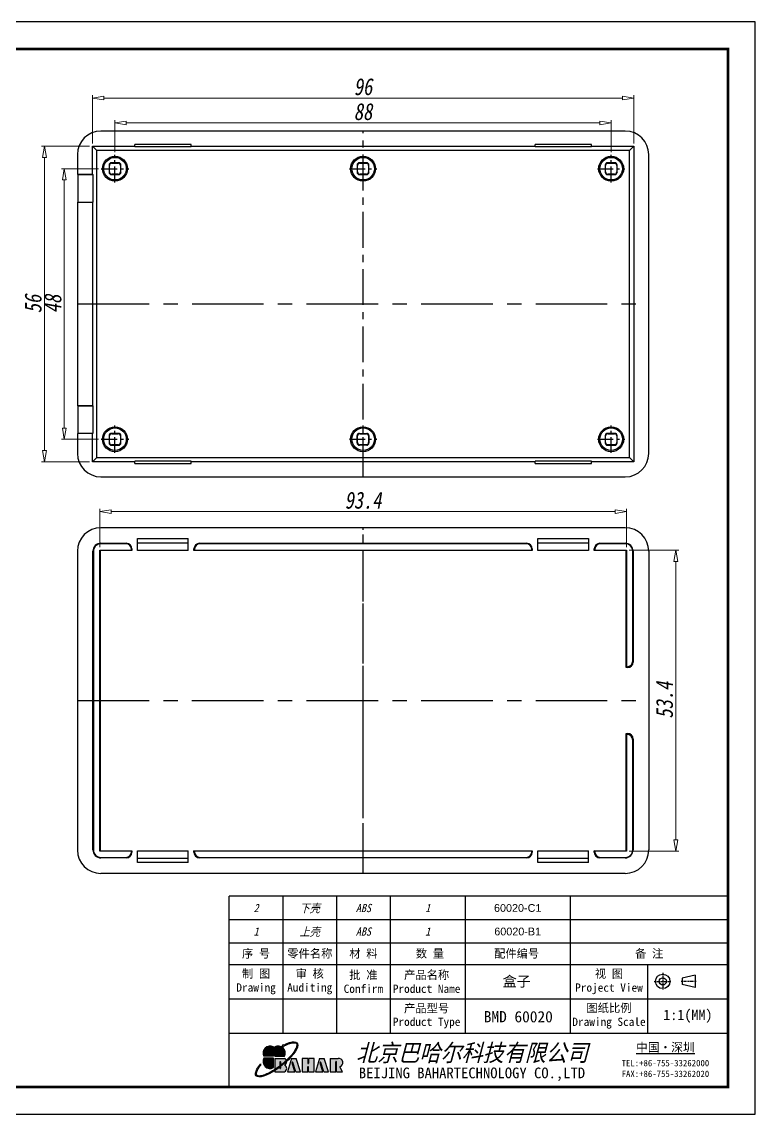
# Model space of a CAD drawing. Header units: millimetres. Extents: x -36 to 243, y 1043 to 1237.
# Drawn here: x 112.8 to 242.9, y 1043.4 to 1237.2 of the extents above; entities that cross this region are included whole.
import ezdxf
from ezdxf.enums import TextEntityAlignment as Align

# ---------------------------------------------------------------- set-up
doc = ezdxf.new("R2010")
doc.units = ezdxf.units.MM
doc.linetypes.add('CENTER', pattern=[50.8, 31.75, -6.35, 6.35, -6.35])
doc.layers.add('dim', color=82, linetype='Continuous', lineweight=9)
doc.layers.add('from', color=7, linetype='Continuous')
doc.styles.add('FFS', font='SIMFANG.TTF', dxfattribs={"width": 0.9, "oblique": 15})
doc.styles.add('wuwei', font='SimSun.ttf', dxfattribs={"width": 0.8, "oblique": 10})
doc.styles.add('宋体', font='SimSun.ttf')
doc.styles.add('样式 1', font='SIMKAI.TTF')
doc.dimstyles.new('wuwei', dxfattribs={"dimtxt": 2.5, "dimasz": 1.5, "dimexe": 0.3, "dimexo": 0.3, "dimgap": 0.5, "dimtad": 1, "dimdsep": 46, "dimtxsty": 'wuwei', "dimblk": 'CLOSEDBLANK', "dimcen": 0, "dimclrd": 42, "dimclre": 40, "dimclrt": 74, "dimazin": 2, "dimtfac": 1, "dimtofl": 0, "dimtmove": 0, "dimatfit": 3, "dimfxl": 0, "dimlwd": 5, "dimlwe": 5, "dimarcsym": 0})

# ---------------------------------------------------------------- blocks, each defined once
blk = doc.blocks.new('_ClosedBlank')
at = {"color": 0, "linetype": 'ByBlock', "lineweight": -2}
for p, q in [((-1, 0.167), (0, 0)), ((-1, 0.167), (-1, -0.167)), ((0, 0), (-1, -0.167))]:
    blk.add_line(p, q, dxfattribs=at)
blk = doc.blocks.new('*D123')
at = {"layer": 'Defpoints', "color": 0}
for p in [(220.04, 1150.33), (126.65, 1143.5), (220.04, 1143.5)]:
    blk.add_point(p, dxfattribs=at)
at = {"layer": 'dim', "color": 40, "lineweight": 5}
for p, q in [((126.65, 1144), (126.65, 1150.83)), ((220.04, 1144), (220.04, 1150.83))]:
    blk.add_line(p, q, dxfattribs=at)
at = {"layer": 'dim', "color": 42, "lineweight": 5}
blk.add_line((128.65, 1150.33), (218.04, 1150.33), dxfattribs=at)
at = {"layer": 'dim', "color": 42, "lineweight": 5, "xscale": 2, "yscale": 2, "zscale": 2, "rotation": 180}
blk.add_blockref('_ClosedBlank', (126.65, 1150.33), dxfattribs=at)
at = {"layer": 'dim', "color": 42, "lineweight": 5, "xscale": 2, "yscale": 2, "zscale": 2}
blk.add_blockref('_ClosedBlank', (220.04, 1150.33), dxfattribs=at)
at = {"layer": 'dim', "color": 74, "insert": (173.34, 1152.33), "char_height": 3, "attachment_point": 5, "style": 'wuwei'}
blk.add_mtext('93.4', dxfattribs=at)
blk = doc.blocks.new('*D124')
at = {"layer": 'Defpoints', "color": 0}
for p in [(220.04, 1143.5), (220.04, 1090.11), (228.82, 1090.11)]:
    blk.add_point(p, dxfattribs=at)
at = {"layer": 'dim', "color": 40, "lineweight": 5}
for p, q in [((220.54, 1143.5), (229.32, 1143.5)), ((220.54, 1090.11), (229.32, 1090.11))]:
    blk.add_line(p, q, dxfattribs=at)
at = {"layer": 'dim', "color": 42, "lineweight": 5}
blk.add_line((228.82, 1141.5), (228.82, 1092.11), dxfattribs=at)
at = {"layer": 'dim', "color": 42, "lineweight": 5, "xscale": 2, "yscale": 2, "zscale": 2}
for p, rotation in [((228.82, 1143.5), 90), ((228.82, 1090.11), 270)]:
    blk.add_blockref('_ClosedBlank', p, dxfattribs=dict(at, rotation=rotation))
at = {"layer": 'dim', "color": 74, "insert": (226.82, 1116.88), "char_height": 3, "attachment_point": 5, "rotation": 90, "style": 'wuwei'}
blk.add_mtext('53.4', dxfattribs=at)
blk = doc.blocks.new('*D70')
at = {"layer": 'Defpoints', "color": 0}
for p in [(221.34, 1223.69), (125.35, 1215.16), (221.34, 1215.16)]:
    blk.add_point(p, dxfattribs=at)
at = {"layer": 'dim', "color": 40, "lineweight": 5}
for p, q in [((125.35, 1215.66), (125.35, 1224.19)), ((221.34, 1215.66), (221.34, 1224.19))]:
    blk.add_line(p, q, dxfattribs=at)
at = {"layer": 'dim', "color": 42, "lineweight": 5}
blk.add_line((127.35, 1223.69), (219.34, 1223.69), dxfattribs=at)
at = {"layer": 'dim', "color": 42, "lineweight": 5, "xscale": 2, "yscale": 2, "zscale": 2, "rotation": 180}
blk.add_blockref('_ClosedBlank', (125.35, 1223.69), dxfattribs=at)
at = {"layer": 'dim', "color": 42, "lineweight": 5, "xscale": 2, "yscale": 2, "zscale": 2}
blk.add_blockref('_ClosedBlank', (221.34, 1223.69), dxfattribs=at)
at = {"layer": 'dim', "color": 74, "insert": (173.34, 1225.69), "char_height": 3, "attachment_point": 5, "style": 'wuwei'}
blk.add_mtext('96', dxfattribs=at)
blk = doc.blocks.new('*D71')
at = {"layer": 'Defpoints', "color": 0}
for p in [(116.84, 1215.16), (125.35, 1215.16), (125.35, 1159.17)]:
    blk.add_point(p, dxfattribs=at)
at = {"layer": 'dim', "color": 40, "lineweight": 5}
for p, q in [((124.85, 1215.16), (116.34, 1215.16)), ((124.85, 1159.17), (116.34, 1159.17))]:
    blk.add_line(p, q, dxfattribs=at)
at = {"layer": 'dim', "color": 42, "lineweight": 5}
blk.add_line((116.84, 1161.17), (116.84, 1213.16), dxfattribs=at)
at = {"layer": 'dim', "color": 42, "lineweight": 5, "xscale": 2, "yscale": 2, "zscale": 2}
for p, rotation in [((116.84, 1215.16), 90), ((116.84, 1159.17), 270)]:
    blk.add_blockref('_ClosedBlank', p, dxfattribs=dict(at, rotation=rotation))
at = {"layer": 'dim', "color": 74, "insert": (114.84, 1187.16), "char_height": 3, "attachment_point": 5, "rotation": 90, "style": 'wuwei'}
blk.add_mtext('56', dxfattribs=at)
blk = doc.blocks.new('*D72')
at = {"layer": 'Defpoints', "color": 0}
for p in [(217.34, 1219.27), (129.34, 1213.59), (217.34, 1213.59)]:
    blk.add_point(p, dxfattribs=at)
at = {"layer": 'dim', "color": 40, "lineweight": 5}
for p, q in [((129.34, 1214.09), (129.34, 1219.77)), ((217.34, 1214.09), (217.34, 1219.77))]:
    blk.add_line(p, q, dxfattribs=at)
at = {"layer": 'dim', "color": 42, "lineweight": 5}
blk.add_line((131.34, 1219.27), (215.34, 1219.27), dxfattribs=at)
at = {"layer": 'dim', "color": 42, "lineweight": 5, "xscale": 2, "yscale": 2, "zscale": 2, "rotation": 180}
blk.add_blockref('_ClosedBlank', (129.34, 1219.27), dxfattribs=at)
at = {"layer": 'dim', "color": 42, "lineweight": 5, "xscale": 2, "yscale": 2, "zscale": 2}
blk.add_blockref('_ClosedBlank', (217.34, 1219.27), dxfattribs=at)
at = {"layer": 'dim', "color": 74, "insert": (173.34, 1221.27), "char_height": 3, "attachment_point": 5, "style": 'wuwei'}
blk.add_mtext('88', dxfattribs=at)
blk = doc.blocks.new('*D73')
at = {"layer": 'Defpoints', "color": 0}
for p in [(120.36, 1211.16), (126.91, 1211.16), (126.91, 1163.16)]:
    blk.add_point(p, dxfattribs=at)
at = {"layer": 'dim', "color": 40, "lineweight": 5}
for p, q in [((126.41, 1211.16), (119.86, 1211.16)), ((126.41, 1163.16), (119.86, 1163.16))]:
    blk.add_line(p, q, dxfattribs=at)
at = {"layer": 'dim', "color": 42, "lineweight": 5}
blk.add_line((120.36, 1165.16), (120.36, 1209.16), dxfattribs=at)
at = {"layer": 'dim', "color": 42, "lineweight": 5, "xscale": 2, "yscale": 2, "zscale": 2}
for p, rotation in [((120.36, 1211.16), 90), ((120.36, 1163.16), 270)]:
    blk.add_blockref('_ClosedBlank', p, dxfattribs=dict(at, rotation=rotation))
at = {"layer": 'dim', "color": 74, "insert": (118.36, 1187.16), "char_height": 3, "attachment_point": 5, "rotation": 90, "style": 'wuwei'}
blk.add_mtext('48', dxfattribs=at)
blk = doc.blocks.new('*u51')
at = {"color": 7, "linetype": 'Continuous'}
for p, q in [((46.51, 30.66), (-46.51, 30.66)), ((-48, 23), (-48, 28)), ((-48, 28), (-47.24, 27.24)), ((-48, 28), (-40.5, 28)), ((-47.24, -27.24), (-47.24, 27.24)), ((47.24, 27.24), (-47.24, 27.24)), ((-40.5, 27.89), (-40.5, 28.3)), ((-30.5, 28.3), (-40.5, 28.3)), ((-30.5, 27.89), (-40.5, 27.89)), ((-30.5, 27.89), (-30.5, 28.3)), ((-30.5, 28), (30.5, 28)), ((30.5, 27.89), (30.5, 28.3)), ((40.5, 28.3), (30.5, 28.3)), ((40.5, 27.89), (30.5, 27.89)), ((40.5, 27.89), (40.5, 28.3)), ((40.5, 28), (48, 28)), ((48, 28), (47.24, 27.24)), ((47.24, -27.24), (47.24, 27.24)), ((48, 28), (48, -28)), ((-50.66, 26.51), (-50.66, 23)), ((50.66, -26.51), (50.66, 26.51)), ((-45.05, 24.65), (-45.05, 23.35)), ((-44.98, 24.58), (-45.05, 24.65)), ((-44.98, 23.42), (-45.05, 23.35)), ((-44.98, 23.42), (-44.98, 24.58)), ((-44.58, 24.98), (-44.65, 25.05)), ((-43.35, 25.05), (-44.65, 25.05)), ((-44.58, 24.98), (-43.42, 24.98)), ((-43.42, 24.98), (-43.35, 25.05)), ((-43.02, 24.58), (-42.95, 24.65)), ((-43.02, 24.58), (-43.02, 23.42)), ((-43.02, 23.42), (-42.95, 23.35)), ((-42.95, 23.35), (-42.95, 24.65)), ((-1.05, 24.65), (-1.05, 23.35)), ((-0.98, 24.58), (-1.05, 24.65)), ((-0.98, 23.42), (-1.05, 23.35)), ((-0.98, 23.42), (-0.98, 24.58)), ((-0.58, 24.98), (-0.65, 25.05)), ((0.65, 25.05), (-0.65, 25.05)), ((-0.58, 24.98), (0.58, 24.98)), ((0.58, 24.98), (0.65, 25.05)), ((0.98, 24.58), (1.05, 24.65)), ((0.98, 24.58), (0.98, 23.42)), ((0.98, 23.42), (1.05, 23.35)), ((1.05, 23.35), (1.05, 24.65)), ((42.95, 24.65), (42.95, 23.35)), ((43.02, 24.58), (42.95, 24.65)), ((43.02, 23.42), (42.95, 23.35)), ((43.02, 23.42), (43.02, 24.58)), ((44.65, 25.05), (43.35, 25.05)), ((43.42, 24.98), (43.35, 25.05)), ((43.42, 24.98), (44.58, 24.98)), ((44.58, 24.98), (44.65, 25.05)), ((44.98, 24.58), (45.05, 24.65)), ((44.98, 24.58), (44.98, 23.42)), ((44.98, 23.42), (45.05, 23.35)), ((45.05, 23.35), (45.05, 24.65)), ((-50.66, 23), (-50.56, 22.95)), ((-50.66, 23), (-48, 23)), ((-50.56, 22.95), (-50.56, 18.05)), ((-50.56, 22.95), (-47.93, 22.95)), ((-48, 23), (-47.93, 22.95)), ((-47.93, 22.95), (-47.93, 18.05)), ((-44.58, 23.02), (-44.65, 22.95)), ((-44.65, 22.95), (-43.35, 22.95)), ((-43.42, 23.02), (-44.58, 23.02)), ((-43.42, 23.02), (-43.35, 22.95)), ((-0.58, 23.02), (-0.65, 22.95)), ((-0.65, 22.95), (0.65, 22.95)), ((0.58, 23.02), (-0.58, 23.02)), ((0.58, 23.02), (0.65, 22.95)), ((43.42, 23.02), (43.35, 22.95)), ((43.35, 22.95), (44.65, 22.95)), ((44.58, 23.02), (43.42, 23.02)), ((44.58, 23.02), (44.65, 22.95)), ((-50.66, 18), (-50.56, 18.05)), ((-50.66, 18), (-50.66, -18)), ((-48, 18), (-50.66, 18)), ((-50.56, 18.05), (-47.93, 18.05)), ((-48, 18), (-47.93, 18.05)), ((-48, 18), (-48, -18)), ((-50.66, -18), (-50.56, -18.05)), ((-50.66, -18), (-48, -18)), ((-50.56, -18.05), (-50.56, -22.95)), ((-50.56, -18.05), (-47.93, -18.05)), ((-48, -18), (-47.93, -18.05)), ((-47.93, -18.05), (-47.93, -22.95)), ((-50.66, -23), (-50.56, -22.95)), ((-50.66, -23), (-50.66, -26.51)), ((-48, -23), (-50.66, -23)), ((-47.93, -22.95), (-50.56, -22.95)), ((-48, -23), (-47.93, -22.95)), ((-48, -28), (-48, -23)), ((-44.58, -23.02), (-44.65, -22.95)), ((-43.35, -22.95), (-44.65, -22.95)), ((-44.58, -23.02), (-43.42, -23.02)), ((-43.42, -23.02), (-43.35, -22.95)), ((-0.65, -22.95), (0.65, -22.95)), ((-0.58, -23.02), (-0.65, -22.95)), ((-0.58, -23.02), (0.58, -23.02)), ((0.58, -23.02), (0.65, -22.95)), ((44.65, -22.95), (43.35, -22.95)), ((43.42, -23.02), (43.35, -22.95)), ((43.42, -23.02), (44.58, -23.02)), ((44.58, -23.02), (44.65, -22.95)), ((-44.98, -23.42), (-45.05, -23.35)), ((-45.05, -23.35), (-45.05, -24.65)), ((-44.98, -24.58), (-45.05, -24.65)), ((-44.98, -24.58), (-44.98, -23.42)), ((-44.58, -24.98), (-44.65, -25.05)), ((-44.65, -25.05), (-43.35, -25.05)), ((-43.42, -24.98), (-44.58, -24.98)), ((-43.42, -24.98), (-43.35, -25.05)), ((-43.02, -23.42), (-42.95, -23.35)), ((-43.02, -23.42), (-43.02, -24.58)), ((-43.02, -24.58), (-42.95, -24.65)), ((-42.95, -24.65), (-42.95, -23.35)), ((-0.98, -23.42), (-1.05, -23.35)), ((-1.05, -24.65), (-1.05, -23.35)), ((-0.98, -24.58), (-1.05, -24.65)), ((-0.98, -24.58), (-0.98, -23.42)), ((-0.58, -24.98), (-0.65, -25.05)), ((0.65, -25.05), (-0.65, -25.05)), ((0.58, -24.98), (-0.58, -24.98)), ((0.58, -24.98), (0.65, -25.05)), ((0.98, -23.42), (1.05, -23.35)), ((0.98, -23.42), (0.98, -24.58)), ((0.98, -24.58), (1.05, -24.65)), ((1.05, -23.35), (1.05, -24.65)), ((43.02, -23.42), (42.95, -23.35)), ((42.95, -23.35), (42.95, -24.65)), ((43.02, -24.58), (42.95, -24.65)), ((43.02, -24.58), (43.02, -23.42)), ((43.42, -24.98), (43.35, -25.05)), ((43.35, -25.05), (44.65, -25.05)), ((44.58, -24.98), (43.42, -24.98)), ((44.58, -24.98), (44.65, -25.05)), ((44.98, -23.42), (45.05, -23.35)), ((44.98, -23.42), (44.98, -24.58)), ((44.98, -24.58), (45.05, -24.65)), ((45.05, -24.65), (45.05, -23.35)), ((-48, -28), (-47.24, -27.24)), ((-40.5, -28), (-48, -28)), ((-47.24, -27.24), (47.24, -27.24)), ((-40.5, -28.3), (-40.5, -27.89)), ((-30.5, -27.89), (-40.5, -27.89)), ((-40.5, -28.3), (-30.5, -28.3)), ((-30.5, -28.3), (-30.5, -27.89)), ((30.5, -28), (-30.5, -28)), ((40.5, -27.89), (30.5, -27.89)), ((30.5, -28.3), (30.5, -27.89)), ((30.5, -28.3), (40.5, -28.3)), ((40.5, -28.3), (40.5, -27.89)), ((48, -28), (40.5, -28)), ((48, -28), (47.24, -27.24)), ((-46.51, -30.66), (46.51, -30.66))]:
    blk.add_line(p, q, dxfattribs=at)
at = {"color": 1, "linetype": 'CENTER', "ltscale": 0.2}
blk.add_line((0, -30.66), (0, 30.66), dxfattribs=at)
at = {"color": 1, "linetype": 'CENTER', "ltscale": 0.088385}
for p, q in [((-44, 21.57), (-44, 26.43)), ((0, 21.57), (0, 26.43)), ((44, 21.57), (44, 26.43)), ((-46.43, 24), (-41.57, 24)), ((-2.43, 24), (2.43, 24)), ((41.57, 24), (46.43, 24)), ((-44, -26.43), (-44, -21.57)), ((0, -26.43), (0, -21.57)), ((44, -26.43), (44, -21.57)), ((-46.43, -24), (-41.57, -24)), ((-2.43, -24), (2.43, -24)), ((41.57, -24), (46.43, -24))]:
    blk.add_line(p, q, dxfattribs=at)
at = {"color": 1, "linetype": 'CENTER', "ltscale": 0.4}
blk.add_line((-50.66, 0), (50.66, 0), dxfattribs=at)
at = {"color": 7, "linetype": 'Continuous'}
for centre, radius in [((-44, 24), 2.21), ((-44, 24), 2), ((0, 24), 2.21), ((0, 24), 2), ((44, 24), 2.21), ((44, 24), 2), ((-44, -24), 2.21), ((-44, -24), 2), ((0, -24), 2.21), ((0, -24), 2), ((44, -24), 2.21), ((44, -24), 2)]:
    blk.add_circle(centre, radius, dxfattribs=at)
for centre, major_axis, ratio, start_param, end_param in [((-46.5, 26.5), (-2.95, 2.95), 0.997265, -0.784029, 0.784029), ((46.5, 26.5), (2.95, 2.95), 0.997265, -0.784029, 0.784029), ((-44.65, 24.65), (0.283, -0.283), 0.999695, 2.356347, 3.926839), ((-44.65, 23.35), (0.283, 0.283), 0.999695, -3.926839, -2.356347), ((-44.58, 24.58), (0.283, -0.283), 0.999695, 2.356347, 3.926839), ((-44.58, 23.42), (0.283, 0.283), 0.999695, 2.356347, 3.926839), ((-43.42, 24.58), (-0.283, -0.283), 0.999695, 2.356347, 3.926839), ((-43.42, 23.42), (-0.283, 0.283), 0.999695, 2.356347, 3.926839), ((-43.35, 24.65), (0.283, 0.283), 0.999695, -0.785246, 0.785246), ((-43.35, 23.35), (0.283, -0.283), 0.999695, -0.785246, 0.785246), ((-0.65, 24.65), (0.283, -0.283), 0.999695, 2.356347, 3.926839), ((-0.65, 23.35), (0.283, 0.283), 0.999695, -3.926839, -2.356347), ((-0.58, 24.58), (0.283, -0.283), 0.999695, 2.356347, 3.926839), ((-0.58, 23.42), (0.283, 0.283), 0.999695, 2.356347, 3.926839), ((0.58, 24.58), (-0.283, -0.283), 0.999695, 2.356347, 3.926839), ((0.58, 23.42), (-0.283, 0.283), 0.999695, 2.356347, 3.926839), ((0.65, 24.65), (0.283, 0.283), 0.999695, -0.785246, 0.785246), ((0.65, 23.35), (0.283, -0.283), 0.999695, -0.785246, 0.785246), ((43.35, 24.65), (0.283, -0.283), 0.999695, 2.356347, 3.926839), ((43.35, 23.35), (0.283, 0.283), 0.999695, -3.926839, -2.356347), ((43.42, 24.58), (0.283, -0.283), 0.999695, 2.356347, 3.926839), ((43.42, 23.42), (0.283, 0.283), 0.999695, 2.356347, 3.926839), ((44.58, 24.58), (-0.283, -0.283), 0.999695, 2.356347, 3.926839), ((44.58, 23.42), (-0.283, 0.283), 0.999695, 2.356347, 3.926839), ((44.65, 24.65), (0.283, 0.283), 0.999695, -0.785246, 0.785246), ((44.65, 23.35), (0.283, -0.283), 0.999695, -0.785246, 0.785246), ((-44.65, -23.35), (-0.283, 0.283), 0.999695, -0.785246, 0.785246), ((-44.58, -23.42), (0.283, -0.283), 0.999695, 2.356347, 3.926839), ((-43.42, -23.42), (-0.283, -0.283), 0.999695, 2.356347, 3.926839), ((-43.35, -23.35), (0.283, 0.283), 0.999695, -0.785246, 0.785246), ((-0.65, -23.35), (-0.283, 0.283), 0.999695, -0.785246, 0.785246), ((-0.58, -23.42), (0.283, -0.283), 0.999695, 2.356347, 3.926839), ((0.58, -23.42), (-0.283, -0.283), 0.999695, 2.356347, 3.926839), ((0.65, -23.35), (0.283, 0.283), 0.999695, -0.785246, 0.785246), ((43.35, -23.35), (-0.283, 0.283), 0.999695, -0.785246, 0.785246), ((43.42, -23.42), (0.283, -0.283), 0.999695, 2.356347, 3.926839), ((44.58, -23.42), (-0.283, -0.283), 0.999695, 2.356347, 3.926839), ((44.65, -23.35), (0.283, 0.283), 0.999695, -0.785246, 0.785246), ((-44.65, -24.65), (0.283, 0.283), 0.999695, -3.926839, -2.356347), ((-44.58, -24.58), (0.283, 0.283), 0.999695, 2.356347, 3.926839), ((-43.42, -24.58), (-0.283, 0.283), 0.999695, 2.356347, 3.926839), ((-43.35, -24.65), (-0.283, 0.283), 0.999695, -3.926839, -2.356347), ((-0.65, -24.65), (0.283, 0.283), 0.999695, -3.926839, -2.356347), ((-0.58, -24.58), (0.283, 0.283), 0.999695, 2.356347, 3.926839), ((0.58, -24.58), (-0.283, 0.283), 0.999695, 2.356347, 3.926839), ((0.65, -24.65), (-0.283, 0.283), 0.999695, -3.926839, -2.356347), ((43.35, -24.65), (0.283, 0.283), 0.999695, -3.926839, -2.356347), ((43.42, -24.58), (0.283, 0.283), 0.999695, 2.356347, 3.926839), ((44.58, -24.58), (-0.283, 0.283), 0.999695, 2.356347, 3.926839), ((44.65, -24.65), (-0.283, 0.283), 0.999695, -3.926839, -2.356347), ((-46.5, -26.5), (-2.95, -2.95), 0.997265, -0.784029, 0.784029), ((46.5, -26.5), (2.95, -2.95), 0.997265, -0.784029, 0.784029)]:
    blk.add_ellipse(centre, major_axis=major_axis, ratio=ratio, start_param=start_param, end_param=end_param, dxfattribs=at)

msp = doc.modelspace()

# ---------------------------------------------------------------- hatches: boundary and pattern name
at = {"layer": 'from'}
h = msp.add_hatch(color=5, dxfattribs=at)
edge = h.paths.add_edge_path()
edge.add_arc((159.162, 1055.544), 0.179, 53.71062, 361.77764)
edge.add_spline(control_points=[(159.342, 1055.55), (159.436, 1055.599), (159.529, 1055.644), (159.985, 1055.858), (160.321, 1055.981), (160.811, 1056.1), (160.991, 1056.121), (161.242, 1056.112), (161.33, 1056.094), (161.457, 1056.041), (161.5, 1056.008), (161.533, 1055.968), (161.563, 1055.93), (161.585, 1055.883), (161.609, 1055.76), (161.611, 1055.683), (161.584, 1055.501), (161.556, 1055.397), (161.423, 1055.044), (161.268, 1054.762), (160.842, 1054.149), (160.571, 1053.819), (160.101, 1053.318), (159.935, 1053.15), (159.76, 1052.983)], knot_values=[5.2944931, 5.2944931, 5.2944931, 5.2944931, 5.376277, 5.376277, 5.7027746, 5.7027746, 5.9392475, 5.9392475, 6.1160577, 6.1160577, 6.2831853, 6.2831853, 6.2831853, 6.442424, 6.442424, 6.6016628, 6.6016628, 6.7609015, 6.7609015, 7.0883681, 7.0883681, 7.4158348, 7.4158348, 7.5786031, 7.5786031, 7.5786031, 7.5786031], degree=3, periodic=0)
edge.add_ellipse((158.58, 1052.722), major_axis=(1.229, 0.053), ratio=0.6717797, start_angle=362.49244, end_angle=374.72333, ccw=False)
edge.add_ellipse((158.018, 1053.154), major_axis=(3.637, 2.912), ratio=0.3075492, start_angle=-75.30393, end_angle=56.66872)
edge = h.paths.add_edge_path()
edge.add_ellipse((158.018, 1053.154), major_axis=(3.637, 2.912), ratio=0.3075492, start_angle=-233.44549, end_angle=-108.8635)
edge.add_line((157.689, 1051.154), (157.689, 1051.342))
edge.add_spline(control_points=[(157.689, 1051.342), (157.319, 1051.1), (156.953, 1050.887), (156.161, 1050.491), (155.75, 1050.333), (155.219, 1050.209), (155.049, 1050.189), (154.801, 1050.195), (154.711, 1050.213), (154.587, 1050.264), (154.547, 1050.293), (154.484, 1050.361), (154.462, 1050.401), (154.432, 1050.507), (154.426, 1050.573), (154.437, 1050.73), (154.456, 1050.822), (154.553, 1051.133), (154.676, 1051.384), (154.966, 1051.838), (155.101, 1052.027), (155.255, 1052.221)], knot_values=[8.1602279, 8.1602279, 8.1602279, 8.1602279, 8.46118, 8.46118, 8.851592, 8.851592, 9.0751916, 9.0751916, 9.2552808, 9.2552808, 9.4047948, 9.4047948, 9.5543089, 9.5543089, 9.703823, 9.703823, 9.853337, 9.853337, 10.159988, 10.159988, 10.3575695, 10.3575695, 10.3575695, 10.3575695], degree=3, periodic=0)
edge.add_line((155.255, 1052.221), (155.132, 1052.319))
edge = h.paths.add_edge_path()
edge.add_spline(control_points=[(158.602, 1051.991), (158.41, 1051.843), (158.215, 1051.7), (157.91, 1051.488), (157.8, 1051.413), (157.689, 1051.342)], knot_values=[7.9128983, 7.9128983, 7.9128983, 7.9128983, 8.070768, 8.070768, 8.1602279, 8.1602279, 8.1602279, 8.1602279], degree=3, periodic=0)
edge.add_line((157.689, 1051.342), (157.689, 1051.154))
edge.add_ellipse((158.018, 1053.154), major_axis=(3.637, 2.912), ratio=0.3075492, start_angle=-108.8635, end_angle=-94.86485)
edge.add_line((158.602, 1051.793), (158.602, 1051.991))
edge = h.paths.add_edge_path()
edge.add_spline(control_points=[(159.76, 1052.983), (159.584, 1052.815), (159.398, 1052.647), (159.05, 1052.348), (158.888, 1052.215), (158.724, 1052.086)], knot_values=[7.5786031, 7.5786031, 7.5786031, 7.5786031, 7.7433014, 7.7433014, 7.8791585, 7.8791585, 7.8791585, 7.8791585], degree=3, periodic=0)
edge.add_line((158.724, 1052.086), (158.724, 1051.887))
edge.add_ellipse((158.018, 1053.154), major_axis=(3.637, 2.912), ratio=0.3075492, start_angle=-92.96123, end_angle=-75.30393)
edge.add_ellipse((158.58, 1052.722), major_axis=(1.229, 0.053), ratio=0.6717797, start_angle=362.49244, end_angle=374.72333)
edge = h.paths.add_edge_path()
edge.add_ellipse((158.018, 1053.154), major_axis=(3.637, 2.912), ratio=0.3075492, start_angle=-94.86485, end_angle=-92.96123)
edge.add_line((158.724, 1051.887), (158.724, 1052.086))
edge.add_spline(control_points=[(158.724, 1052.086), (158.684, 1052.054), (158.643, 1052.022), (158.602, 1051.991)], knot_values=[7.8791585, 7.8791585, 7.8791585, 7.8791585, 7.9128983, 7.9128983, 7.9128983, 7.9128983], degree=3, periodic=0)
edge.add_line((158.602, 1051.991), (158.602, 1051.793))
for color, points in [(22, [(157.446, 1055.379, 0.7424509), (155.749, 1053.698), (157.446, 1053.698)]), (164, [(157.689, 1055.379), (157.689, 1053.698), (159.387, 1053.698, 0.7424509)]), (116, [(157.446, 1053.373), (155.749, 1053.373, 0.7424509), (157.446, 1051.693)])]:
    msp.add_hatch(color=color, dxfattribs=at).paths.add_polyline_path(points)
h = msp.add_hatch(color=7, dxfattribs=at)
h.paths.add_polyline_path([(169.052, 1053.334), (167.508, 1053.334), (167.508, 1050.927), (168.492, 1050.927), (168.492, 1052.709, -1), (168.614, 1052.709), (168.614, 1050.927), (169.697, 1050.927), (169.231, 1051.82, 0.8094298)])
h.paths.add_polyline_path([(166.388, 1050.927), (167.227, 1050.927), (166.456, 1053.335), (165.609, 1053.335), (164.934, 1050.927), (166.238, 1050.927), (165.712, 1052.56, -1), (165.849, 1052.603)])
h.paths.add_polyline_path([(164.659, 1053.335), (163.672, 1053.335), (163.672, 1052.467, -1), (163.549, 1052.467), (163.549, 1053.335), (162.529, 1053.335), (162.529, 1050.927), (163.549, 1050.927), (163.549, 1051.801, -1), (163.672, 1051.801), (163.672, 1050.927), (164.659, 1050.927)])
h.paths.add_polyline_path([(161.49, 1053.335), (160.643, 1053.335), (159.968, 1050.927), (161.272, 1050.927), (160.747, 1052.56, -1), (160.883, 1052.603), (161.422, 1050.927), (162.261, 1050.927)])
edge = h.paths.add_edge_path()
edge.add_line((158.724, 1051.887), (158.724, 1051.582))
edge.add_arc((158.663, 1051.582), 0.0613, -180, 0, ccw=False)
edge.add_line((158.602, 1051.582), (158.602, 1051.793))
edge.add_ellipse((158.018, 1053.154), major_axis=(3.637, 2.912), ratio=0.3075492, start_angle=-108.8635, end_angle=-94.86485, ccw=False)
edge.add_line((157.689, 1051.154), (157.689, 1050.927))
edge.add_line((157.689, 1050.927), (159.438, 1050.927))
edge.add_ellipse((158.58, 1051.5), major_axis=(1.229, 0.053), ratio=0.6717797, start_angle=312.54488, end_angle=406.01563)
edge.add_ellipse((158.58, 1052.722), major_axis=(1.229, 0.053), ratio=0.6717797, start_angle=310.68759, end_angle=362.49244)
edge.add_ellipse((158.018, 1053.154), major_axis=(3.637, 2.912), ratio=0.3075492, start_angle=-92.96123, end_angle=-75.30393, ccw=False)
edge = h.paths.add_edge_path()
edge.add_line((157.689, 1053.335), (157.689, 1051.342))
edge.add_spline(control_points=[(157.689, 1051.342), (157.8, 1051.413), (157.91, 1051.488), (158.215, 1051.7), (158.41, 1051.843), (158.602, 1051.991)], knot_values=[7.9128983, 7.9128983, 7.9128983, 7.9128983, 8.0023582, 8.0023582, 8.1602279, 8.1602279, 8.1602279, 8.1602279], degree=3, periodic=0)
edge.add_line((158.602, 1051.991), (158.602, 1052.688))
edge.add_arc((158.663, 1052.688), 0.0613, 0, 180, ccw=False)
edge.add_line((158.724, 1052.688), (158.724, 1052.086))
edge.add_spline(control_points=[(158.724, 1052.086), (158.888, 1052.215), (159.05, 1052.348), (159.398, 1052.647), (159.584, 1052.815), (159.76, 1052.983)], knot_values=[7.5786031, 7.5786031, 7.5786031, 7.5786031, 7.7144602, 7.7144602, 7.8791585, 7.8791585, 7.8791585, 7.8791585], degree=3, periodic=0)
edge.add_ellipse((158.58, 1052.722), major_axis=(1.229, 0.053), ratio=0.6717797, start_angle=374.72333, end_angle=404.056)
edge.add_line((159.439, 1053.335), (157.689, 1053.335))

# ---------------------------------------------------------------- linework, layer by layer
at = {"color": 7, "linetype": 'Continuous'}
for p, q in [((219.848, 1147.465), (126.842, 1147.465)), ((133.345, 1143.451), (133.345, 1145.554)), ((133.345, 1145.554), (142.345, 1145.554)), ((142.345, 1143.451), (142.345, 1145.554)), ((204.345, 1143.451), (204.345, 1145.554)), ((204.345, 1145.554), (213.345, 1145.554)), ((213.345, 1145.554), (213.345, 1143.451)), ((122.684, 1143.308), (122.684, 1090.302)), ((126.646, 1090.106), (126.646, 1143.504)), ((126.698, 1143.451), (126.646, 1143.504)), ((126.646, 1143.504), (132.266, 1143.504)), ((126.698, 1143.451), (126.698, 1090.159)), ((132.345, 1143.451), (126.698, 1143.451)), ((126.845, 1144.625), (126.845, 1144.704)), ((126.845, 1144.704), (131.345, 1144.704)), ((131.266, 1144.625), (126.845, 1144.625)), ((131.266, 1144.625), (131.345, 1144.704)), ((132.266, 1143.626), (132.345, 1143.704)), ((132.266, 1143.626), (132.266, 1143.504)), ((132.266, 1143.504), (132.345, 1143.451)), ((132.345, 1143.704), (132.345, 1143.451)), ((133.345, 1144.804), (142.345, 1144.804)), ((133.345, 1143.504), (142.345, 1143.504)), ((142.345, 1143.451), (133.345, 1143.451)), ((143.345, 1143.451), (143.345, 1143.704)), ((143.345, 1143.704), (143.423, 1143.626)), ((143.423, 1143.504), (143.345, 1143.451)), ((203.345, 1143.451), (143.345, 1143.451)), ((143.423, 1143.626), (143.423, 1143.504)), ((143.423, 1143.504), (203.266, 1143.504)), ((144.344, 1144.704), (144.423, 1144.625)), ((144.344, 1144.704), (202.345, 1144.704)), ((202.266, 1144.625), (144.423, 1144.625)), ((202.266, 1144.625), (202.345, 1144.704)), ((203.266, 1143.626), (203.345, 1143.704)), ((203.266, 1143.626), (203.266, 1143.504)), ((203.266, 1143.504), (203.345, 1143.451)), ((203.345, 1143.704), (203.345, 1143.451)), ((204.345, 1144.804), (213.345, 1144.804)), ((204.345, 1143.504), (213.345, 1143.504)), ((213.345, 1143.451), (204.345, 1143.451)), ((214.345, 1143.451), (214.345, 1143.704)), ((214.345, 1143.704), (214.423, 1143.626)), ((214.423, 1143.504), (214.345, 1143.451)), ((219.991, 1143.451), (214.345, 1143.451)), ((214.423, 1143.626), (214.423, 1143.504)), ((214.423, 1143.504), (220.043, 1143.504)), ((215.344, 1144.704), (219.844, 1144.704)), ((215.344, 1144.704), (215.423, 1144.625)), ((219.844, 1144.625), (215.423, 1144.625)), ((219.844, 1144.625), (219.844, 1144.704)), ((219.991, 1143.451), (220.043, 1143.504)), ((219.991, 1122.648), (219.991, 1143.451)), ((220.043, 1143.504), (220.043, 1122.805)), ((224.005, 1143.308), (224.005, 1090.302)), ((125.446, 1090.305), (125.446, 1143.305)), ((125.525, 1143.305), (125.446, 1143.305)), ((125.525, 1143.305), (125.525, 1090.305)), ((221.165, 1143.305), (221.243, 1143.305)), ((221.165, 1123.805), (221.165, 1143.305)), ((221.243, 1143.305), (221.243, 1123.648)), ((220.043, 1122.805), (219.991, 1122.648)), ((220.244, 1122.648), (219.991, 1122.648)), ((220.166, 1122.805), (220.043, 1122.805)), ((220.166, 1122.805), (220.244, 1122.648)), ((221.165, 1123.805), (221.243, 1123.648)), ((219.991, 1110.962), (220.244, 1110.962)), ((220.043, 1110.805), (219.991, 1110.962)), ((219.991, 1090.159), (219.991, 1110.962)), ((220.166, 1110.805), (220.043, 1110.805)), ((220.043, 1110.805), (220.043, 1090.106)), ((220.244, 1110.962), (220.166, 1110.805)), ((221.243, 1109.962), (221.165, 1109.805)), ((221.165, 1090.305), (221.165, 1109.805)), ((221.243, 1109.962), (221.243, 1090.305)), ((125.525, 1090.305), (125.446, 1090.305)), ((126.698, 1090.159), (126.646, 1090.106)), ((132.266, 1090.106), (126.646, 1090.106)), ((126.698, 1090.159), (132.345, 1090.159)), ((132.266, 1090.106), (132.345, 1090.159)), ((132.266, 1090.106), (132.266, 1089.985)), ((132.345, 1089.906), (132.266, 1089.985)), ((132.345, 1090.159), (132.345, 1089.906)), ((133.345, 1088.057), (133.345, 1090.159)), ((133.345, 1090.159), (142.345, 1090.159)), ((142.345, 1090.106), (133.345, 1090.106)), ((142.345, 1088.057), (142.345, 1090.159)), ((143.423, 1090.106), (143.345, 1090.159)), ((143.345, 1089.906), (143.345, 1090.159)), ((143.345, 1090.159), (203.345, 1090.159)), ((143.423, 1089.985), (143.345, 1089.906)), ((143.423, 1090.106), (143.423, 1089.985)), ((203.266, 1090.106), (143.423, 1090.106)), ((203.266, 1090.106), (203.345, 1090.159)), ((203.266, 1090.106), (203.266, 1089.985)), ((203.345, 1089.906), (203.266, 1089.985)), ((203.345, 1090.159), (203.345, 1089.906)), ((204.345, 1090.159), (213.345, 1090.159)), ((204.345, 1088.057), (204.345, 1090.159)), ((213.345, 1090.106), (204.345, 1090.106)), ((213.345, 1088.057), (213.345, 1090.159)), ((214.345, 1090.159), (219.991, 1090.159)), ((214.423, 1090.106), (214.345, 1090.159)), ((214.345, 1089.906), (214.345, 1090.159)), ((214.423, 1089.985), (214.345, 1089.906)), ((220.043, 1090.106), (214.423, 1090.106)), ((214.423, 1090.106), (214.423, 1089.985)), ((219.991, 1090.159), (220.043, 1090.106)), ((221.165, 1090.305), (221.243, 1090.305)), ((126.845, 1088.985), (126.845, 1088.906)), ((126.845, 1088.985), (131.266, 1088.985)), ((131.345, 1088.906), (126.845, 1088.906)), ((131.345, 1088.906), (131.266, 1088.985)), ((142.345, 1088.806), (133.345, 1088.806)), ((142.345, 1088.056), (133.345, 1088.056)), ((144.423, 1088.985), (144.344, 1088.906)), ((202.345, 1088.906), (144.344, 1088.906)), ((144.423, 1088.985), (202.266, 1088.985)), ((202.345, 1088.906), (202.266, 1088.985)), ((213.345, 1088.806), (204.345, 1088.806)), ((213.345, 1088.056), (204.345, 1088.056)), ((215.423, 1088.985), (215.344, 1088.906)), ((219.844, 1088.906), (215.344, 1088.906)), ((215.423, 1088.985), (219.844, 1088.985)), ((219.844, 1088.985), (219.844, 1088.906)), ((219.848, 1086.145), (126.842, 1086.145))]:
    msp.add_line(p, q, dxfattribs=at)
at = {"color": 1, "linetype": 'CENTER', "ltscale": 0.2}
msp.add_line((173.345, 1086.145), (173.345, 1147.465), dxfattribs=at)
at = {"color": 1, "linetype": 'CENTER', "ltscale": 0.24}
msp.add_line((173.345, 1086.805), (173.345, 1146.805), dxfattribs=at)
at = {"color": 1, "linetype": 'CENTER', "ltscale": 0.082793}
for p, q in [((173.345, 1138.528), (173.345, 1143.082)), ((173.345, 1090.528), (173.345, 1095.082))]:
    msp.add_line(p, q, dxfattribs=at)
at = {"color": 1, "linetype": 'CENTER', "ltscale": 0.08}
msp.add_line((173.345, 1138.605), (173.345, 1143.005), dxfattribs=at)
at = {"color": 1, "linetype": 'CENTER', "ltscale": 0.4}
msp.add_line((122.684, 1116.805), (224.005, 1116.805), dxfattribs=at)
at = {"color": 7, "linetype": 'Continuous'}
for centre, radius, start, end in [((126.845, 1143.305), 1.399, 89.98651, 180.01349), ((126.845, 1143.305), 1.32, 89.98424, 180.01576), ((219.845, 1143.305), 1.399, 359.98651, 90.01349), ((219.845, 1143.305), 1.32, 359.98424, 90.01576), ((126.845, 1090.305), 1.399, 179.98651, 270.01349), ((126.845, 1090.305), 1.32, 179.98424, 270.01576), ((219.845, 1090.305), 1.399, 269.98651, 0.01349), ((219.845, 1090.305), 1.32, 269.98424, 0.01576)]:
    msp.add_arc(centre, radius, start, end, dxfattribs=at)
for centre, major_axis, ratio, start_param, end_param in [((126.847, 1143.303), (-2.945, 2.945), 0.9987828, -0.7847892, 0.7847892), ((219.843, 1143.303), (2.945, 2.945), 0.9987828, -0.7847892, 0.7847892), ((131.266, 1143.625), (0.708, 0.708), 0.999315, -0.7850555, 0.7850555), ((131.344, 1143.703), (0.708, 0.708), 0.999315, -0.7850555, 0.7850555), ((144.345, 1143.703), (0.708, -0.708), 0.999315, 2.3565371, 3.9266482), ((144.424, 1143.625), (0.708, -0.708), 0.999315, 2.3565371, 3.9266482), ((202.266, 1143.625), (0.708, 0.708), 0.999315, -0.7850555, 0.7850555), ((202.344, 1143.703), (0.708, 0.708), 0.999315, -0.7850555, 0.7850555), ((215.345, 1143.703), (0.708, -0.708), 0.999315, 2.3565371, 3.9266482), ((215.424, 1143.625), (0.708, -0.708), 0.999315, 2.3565371, 3.9266482), ((220.164, 1123.806), (0.448, -0.896), 0.9982883, -0.4626886, 1.1067377), ((220.243, 1123.649), (-0.448, 0.896), 0.9982883, -3.6042813, -2.034855), ((220.164, 1109.804), (-0.448, -0.896), 0.9982883, 2.034855, 3.6042813), ((220.243, 1109.961), (0.448, 0.896), 0.9982883, -1.1067377, 0.4626886), ((126.847, 1090.307), (-2.945, -2.945), 0.9987828, -0.7847892, 0.7847892), ((131.266, 1089.985), (-0.708, 0.708), 0.999315, 2.3565371, 3.9266482), ((131.344, 1089.907), (0.708, -0.708), 0.999315, -0.7850555, 0.7850555), ((144.345, 1089.907), (0.708, 0.708), 0.999315, -3.9266482, -2.3565371), ((144.424, 1089.985), (-0.708, -0.708), 0.999315, -0.7850555, 0.7850555), ((202.266, 1089.985), (-0.708, 0.708), 0.999315, 2.3565371, 3.9266482), ((202.344, 1089.907), (0.708, -0.708), 0.999315, -0.7850555, 0.7850555), ((215.345, 1089.907), (0.708, 0.708), 0.999315, 2.3565371, 3.9266482), ((215.424, 1089.985), (-0.708, -0.708), 0.999315, -0.7850555, 0.7850555), ((219.843, 1090.307), (2.945, -2.945), 0.9987828, -0.7847892, 0.7847892)]:
    msp.add_ellipse(centre, major_axis=major_axis, ratio=ratio, start_param=start_param, end_param=end_param, dxfattribs=at)
at = {"layer": 'from'}
for p, q in [((238.076, 1082.09), (149.613, 1082.09)), ((149.613, 1073.743), (149.613, 1082.09)), ((159.129, 1082.09), (159.129, 1073.743)), ((168.645, 1082.09), (168.645, 1073.743)), ((178.161, 1082.09), (178.161, 1073.743)), ((191.436, 1082.09), (191.436, 1073.743)), ((210.101, 1082.09), (210.101, 1073.743)), ((238.076, 1077.917), (149.613, 1077.917)), ((238.076, 1073.743), (149.613, 1073.743)), ((149.613, 1048.24), (149.613, 1073.743)), ((159.129, 1073.743), (159.129, 1057.756)), ((168.645, 1073.743), (168.645, 1057.756)), ((178.161, 1073.743), (178.161, 1057.756)), ((191.436, 1073.743), (191.436, 1057.756)), ((210.101, 1073.743), (210.101, 1057.756)), ((238.076, 1069.937), (149.613, 1069.937)), ((223.818, 1069.937), (223.818, 1057.756)), ((232.26, 1068.065), (229.945, 1067.53)), ((232.26, 1068.065), (232.26, 1065.927)), ((229.945, 1067.53), (229.945, 1066.462)), ((232.26, 1065.927), (229.945, 1066.462)), ((238.076, 1063.846), (149.613, 1063.846)), ((238.076, 1057.756), (149.613, 1057.756)), ((157.446, 1055.379), (157.446, 1053.698)), ((157.689, 1055.379), (157.689, 1053.698)), ((155.255, 1052.221), (155.132, 1052.319)), ((157.446, 1053.698), (155.749, 1053.698)), ((157.446, 1053.373), (155.749, 1053.373)), ((157.446, 1051.693), (157.446, 1053.373)), ((157.689, 1053.698), (159.387, 1053.698)), ((157.689, 1053.335), (157.689, 1050.927)), ((157.689, 1053.335), (159.439, 1053.335)), ((158.602, 1052.688), (158.602, 1051.582)), ((158.724, 1052.688), (158.724, 1051.582)), ((160.643, 1053.335), (159.968, 1050.927)), ((160.643, 1053.335), (161.49, 1053.335)), ((161.272, 1050.927), (160.747, 1052.56)), ((161.422, 1050.927), (160.883, 1052.603)), ((162.261, 1050.927), (161.49, 1053.335)), ((162.529, 1053.335), (162.529, 1050.927)), ((163.549, 1053.335), (162.529, 1053.335)), ((163.549, 1053.335), (163.549, 1052.467)), ((164.659, 1053.335), (163.672, 1053.335)), ((163.672, 1053.335), (163.672, 1052.467)), ((164.659, 1050.927), (164.659, 1053.335)), ((165.609, 1053.335), (164.934, 1050.927)), ((165.609, 1053.335), (166.456, 1053.335)), ((166.238, 1050.927), (165.712, 1052.56)), ((166.388, 1050.927), (165.849, 1052.603)), ((167.227, 1050.927), (166.456, 1053.335)), ((167.508, 1053.334), (167.508, 1050.927)), ((167.508, 1053.334), (168.908, 1053.334)), ((168.492, 1050.927), (168.492, 1052.709)), ((168.614, 1050.927), (168.614, 1052.709)), ((157.689, 1050.927), (159.438, 1050.927)), ((159.968, 1050.927), (161.272, 1050.927)), ((161.422, 1050.927), (162.261, 1050.927)), ((162.529, 1050.927), (163.549, 1050.927)), ((163.549, 1050.927), (163.549, 1051.801)), ((163.672, 1050.927), (163.672, 1051.801)), ((163.672, 1050.927), (164.659, 1050.927)), ((164.934, 1050.927), (166.238, 1050.927)), ((166.388, 1050.927), (167.227, 1050.927)), ((167.508, 1050.927), (168.492, 1050.927)), ((168.614, 1050.927), (169.697, 1050.927)), ((169.697, 1050.927), (169.231, 1051.82)), ((238.076, 1048.24), (150.347, 1048.24))]:
    msp.add_line(p, q, dxfattribs=at)
at = {"layer": 'from', "color": 1, "linetype": 'CENTER', "ltscale": 0.01}
for p, q in [((226.496, 1068.523), (226.496, 1065.469)), ((224.969, 1066.996), (228.024, 1066.996)), ((232.438, 1066.996), (229.767, 1066.996))]:
    msp.add_line(p, q, dxfattribs=at)
at = {"layer": 'from'}
msp.add_lwpolyline([(-35.975, 1043.434), (242.882, 1043.434), (242.882, 1237.215), (-35.975, 1237.215)], close=True, dxfattribs=at)
at = {"layer": 'from', "const_width": 0.481}
msp.add_lwpolyline([(-31.169, 1048.24), (-31.169, 1232.409), (238.076, 1232.409), (238.076, 1048.24), (-31.169, 1048.24)], dxfattribs=at)
at = {"layer": 'from'}
for radius in [1.283, 0.641]:
    msp.add_circle((226.496, 1066.996), radius, dxfattribs=at)
for centre, radius, start, end in [((156.851, 1054.282), 1.248, 61.52283, 207.89112), ((158.284, 1054.282), 1.248, 332.10888, 118.47717), ((159.162, 1055.544), 0.179, 53.71062, 1.77764), ((156.851, 1052.79), 1.248, 152.10888, 298.47717), ((158.663, 1052.688), 0.0613, 0, 180), ((160.815, 1052.582), 0.0715, 17.82851, 197.82851), ((163.61, 1052.467), 0.0613, 180, 0), ((165.781, 1052.582), 0.0715, 17.82851, 197.82851), ((168.553, 1052.709), 0.0613, 0, 180), ((168.98, 1052.558), 0.779, 288.77334, 95.2757), ((158.663, 1051.582), 0.0613, 180, 0), ((163.61, 1051.801), 0.0613, 0, 180)]:
    msp.add_arc(centre, radius, start, end, dxfattribs=at)
at = {"layer": 'from', "extrusion": (0, 0, -1)}
msp.add_ellipse((158.018, 1053.154), major_axis=(3.637, 2.912), ratio=0.3075492, start_param=5.2941295, end_param=10.3575777, dxfattribs=at)
at = {"layer": 'from'}
for centre, start_param, end_param in [((158.58, 1052.722), 5.4225213, 7.0521076), ((158.58, 1051.5), 5.4549372, 7.0863095)]:
    msp.add_ellipse(centre, major_axis=(1.229, 0.053), ratio=0.6717797, start_param=start_param, end_param=end_param, dxfattribs=at)
msp.add_open_spline([(159.342, 1055.55), (159.436, 1055.599), (159.529, 1055.644), (159.985, 1055.858), (160.321, 1055.981), (160.811, 1056.1), (160.991, 1056.121), (161.242, 1056.112), (161.33, 1056.094), (161.457, 1056.041), (161.5, 1056.008), (161.533, 1055.968), (161.563, 1055.93), (161.585, 1055.883), (161.609, 1055.76), (161.611, 1055.683), (161.584, 1055.501), (161.556, 1055.397), (161.423, 1055.044), (161.268, 1054.762), (160.842, 1054.149), (160.571, 1053.819), (159.944, 1053.149), (159.587, 1052.809), (158.828, 1052.157), (158.425, 1051.846), (157.539, 1051.23), (157.055, 1050.939), (156.161, 1050.491), (155.75, 1050.333), (155.219, 1050.209), (155.049, 1050.189), (154.801, 1050.195), (154.711, 1050.213), (154.587, 1050.264), (154.547, 1050.293), (154.484, 1050.361), (154.462, 1050.401), (154.432, 1050.507), (154.426, 1050.573), (154.437, 1050.73), (154.456, 1050.822), (154.553, 1051.133), (154.676, 1051.384), (154.966, 1051.838), (155.101, 1052.027), (155.255, 1052.221)], degree=3, knots=[5.2944931, 5.2944931, 5.2944931, 5.2944931, 5.376277, 5.376277, 5.7027746, 5.7027746, 5.9392475, 5.9392475, 6.1160577, 6.1160577, 6.2831853, 6.2831853, 6.2831853, 6.442424, 6.442424, 6.6016628, 6.6016628, 6.7609015, 6.7609015, 7.0883681, 7.0883681, 7.4158348, 7.4158348, 7.7433014, 7.7433014, 8.070768, 8.070768, 8.46118, 8.46118, 8.851592, 8.851592, 9.0751916, 9.0751916, 9.2552808, 9.2552808, 9.4047948, 9.4047948, 9.5543089, 9.5543089, 9.703823, 9.703823, 9.853337, 9.853337, 10.159988, 10.159988, 10.3575695, 10.3575695, 10.3575695, 10.3575695], dxfattribs=at)

# ---------------------------------------------------------------- block references
at = {"color": 7}
msp.add_blockref('*u51', (173.345, 1187.164), dxfattribs=at)

# ---------------------------------------------------------------- texts
at = {"layer": 'from', "style": 'FFS', "oblique": 15, "width": 0.9}
for s, height, p in [('2', 1.469, (154.371, 1080.003)), ('下壳', 1.4685, (163.887, 1080.003)), ('ABS', 1.4685, (173.403, 1080.003)), ('1', 1.469, (184.799, 1080.003)), ('1', 1.469, (154.371, 1075.83)), ('上壳', 1.4685, (163.887, 1075.83)), ('ABS', 1.4685, (173.403, 1075.83)), ('1', 1.469, (184.799, 1075.83))]:
    msp.add_text(s, height=height, dxfattribs=at).set_placement(p, align=Align.MIDDLE)
at = {"layer": 'from', "color": 6, "attachment_point": 5, "style": '宋体'}
for s, insert, char_height in [('{\\fArial|b0|i0|c0|p32;\\C7;60020-C1}', (200.769, 1080.003), 1.37069), ('{\\fArial|b0|i0|c0|p32;\\C7;60020-B1}', (200.769, 1075.83), 1.37069), ('{\\C1;BMD 60020}', (200.876, 1060.708), 2)]:
    msp.add_mtext(s, dxfattribs=dict(at, insert=insert, char_height=char_height))
at = {"layer": 'from', "attachment_point": 5, "style": '宋体'}
for s, insert, char_height in [('序 号', (154.371, 1071.84), 1.4685), ('{\\fSimSun|b0|i0|c134|p2;零件名称}', (163.909, 1071.84), 1.46853), ('材 料', (173.403, 1071.84), 1.4685), ('数 量', (185.199, 1071.84), 1.4685), ('{\\fSimSun|b0|i0|c134|p2;配件编号}', (200.585, 1071.84), 1.46853), ('备 注', (224.089, 1071.84), 1.4685), ('制 图\\PDrawing', (154.371, 1066.892), 1.4685), ('审 核\\PAuditing', (163.887, 1066.892), 1.4685), ('批 准\\PConfirm', (173.403, 1066.892), 1.4685), ('产品名称\\PProduct Name', (184.615, 1066.892), 1.46853), ('盒子', (200.585, 1066.892), 1.8357), ('视 图\\PProject View', (216.96, 1066.892), 1.46853), ('图纸比例\\PDrawing Scale', (216.96, 1060.801), 1.46853), ('1:1(MM)', (230.947, 1060.801), 1.8357)]:
    msp.add_mtext(s, dxfattribs=dict(at, insert=insert, char_height=char_height))
at = {"layer": 'from', "insert": (184.615, 1060.801), "char_height": 1.46853, "attachment_point": 5, "line_spacing_factor": 0.975, "style": '宋体'}
msp.add_mtext('产品型号\\PProduct Type', dxfattribs=at)
at = {"layer": 'from', "color": 3, "insert": (192.686, 1054.159), "char_height": 3.04515, "attachment_point": 5, "style": 'FFS'}
msp.add_mtext('{\\fSimSun|b0|i0|c134|p2;\\C7;北京巴哈尔科技有限公司}', dxfattribs=at)
at = {"layer": 'from', "attachment_point": 5}
for s, insert, char_height in [('{\\fSimSun|b0|i0|c134|p2;\\L中国\\fSimSun|b0|i0|c134|p0;·深圳}', (226.969, 1055.201), 1.52257), ('{\\fSimSun|b0|i0|c134|p2;TEL:+86-755-33262000\\PFAX:+86-755-33262020}', (226.969, 1051.53), 1.14193)]:
    msp.add_mtext(s, dxfattribs=dict(at, insert=insert, char_height=char_height))
at = {"layer": 'from', "insert": (172.593, 1051.703), "char_height": 1.90322, "width": 86.8885, "attachment_point": 1, "style": '样式 1'}
msp.add_mtext('BEIJING BAHARTECHNOLOGY CO.,LTD', dxfattribs=at)

# ---------------------------------------------------------------- dimensions: what is measured, and where the dimension line sits
at = {"layer": 'dim', "color": 7}
dim = msp.add_linear_dim(base=(221.343, 1223.69), p1=(125.346, 1215.163), p2=(221.343, 1215.163), dimstyle='wuwei', override={"dimtxt": 3, "dimasz": 2, "dimexe": 0.49975, "dimexo": 0.49975, "dimgap": 0.49975}, dxfattribs=at)
dim.commit()
dim.dimension.update_dxf_attribs({"geometry": '*D70', "text_midpoint": (173.345, 1223.69), "dimtype": 160})
for base, p1, p2, picture, middle in [((217.345, 1219.267), (129.345, 1213.595), (217.345, 1213.595), '*D72', (173.345, 1221.266)), ((220.043, 1150.334), (126.646, 1143.504), (220.043, 1143.504), '*D123', (173.345, 1152.334))]:
    dim = msp.add_linear_dim(base=base, p1=p1, p2=p2, dimstyle='wuwei', override={"dimtxt": 3, "dimasz": 2, "dimexe": 0.49975, "dimexo": 0.49975, "dimgap": 0.49975}, dxfattribs=at)
    dim.commit()
    dim.dimension.update_dxf_attribs({"geometry": picture, "text_midpoint": middle})
for base, p1, p2, picture, middle in [((116.844, 1215.163), (125.346, 1159.165), (125.346, 1215.163), '*D71', (114.845, 1187.164)), ((120.357, 1211.164), (126.914, 1163.164), (126.914, 1211.164), '*D73', (118.358, 1187.164))]:
    dim = msp.add_linear_dim(base=base, p1=p1, p2=p2, angle=90, dimstyle='wuwei', override={"dimtxt": 3, "dimasz": 2, "dimexe": 0.49975, "dimexo": 0.49975, "dimgap": 0.49975}, dxfattribs=at)
    dim.commit()
    dim.dimension.update_dxf_attribs({"geometry": picture, "text_midpoint": middle})
dim = msp.add_linear_dim(base=(228.817, 1090.106), p1=(220.043, 1143.504), p2=(220.043, 1090.106), angle=90, dimstyle='wuwei', override={"dimtxt": 3, "dimasz": 2, "dimexe": 0.49975, "dimexo": 0.49975, "dimgap": 0.49975}, dxfattribs=at)
dim.commit()
dim.dimension.update_dxf_attribs({"geometry": '*D124', "text_midpoint": (228.817, 1116.879), "dimtype": 160})

doc.saveas('drawing.dxf')
